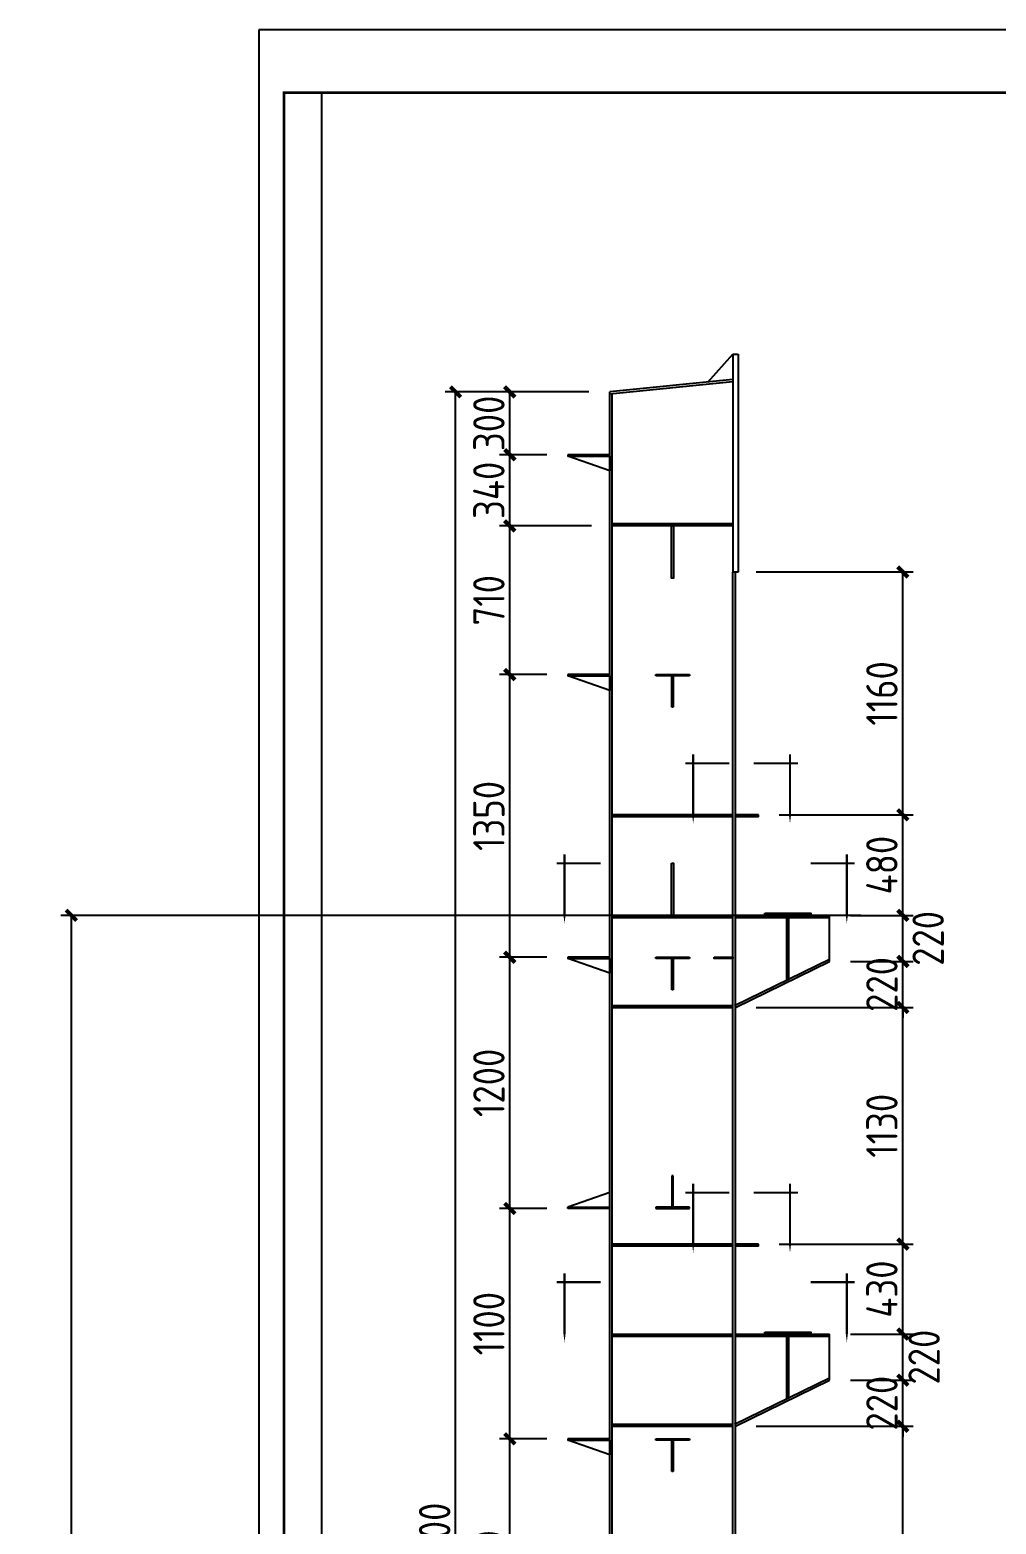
# Model space of a CAD drawing. Extents: x -41778 to 305453, y -85562 to 95360.
# Drawn here: x 39417 to 48649, y -46121 to -31848 of the extents above; entities that cross this region are included whole.
import ezdxf

# ---------------------------------------------------------------- set-up
doc = ezdxf.new("R2010")
doc.units = 0
doc.header["$LTSCALE"] = 1000
doc.header["$MEASUREMENT"] = 0
doc.layers.add('_TCH_MASK', color=7, linetype='Continuous')
doc.layers.add('PUB_TITLE', color=4, linetype='Continuous')
doc.styles.get("Standard").update_dxf_attribs({"font": 'gbenor.shx', "bigfont": 'gbcbig.shx'})
doc.dimstyles.get("Standard").update_dxf_attribs({"dimscale": 100, "dimtxt": 3.5, "dimasz": 1, "dimexe": 2.5, "dimexo": 3, "dimgap": 1.5, "dimtad": 1, "dimdec": 0, "dimzin": 0, "dimdsep": 46, "dimtxsty": 'Standard', "dimblk": 'ARCHTICK', "dimcen": 0.09, "dimadec": 0, "dimazin": 0, "dimtfac": 1, "dimtdec": 0, "dimtix": 1, "dimtmove": 2, "dimatfit": 3, "dimfxl": 1, "dimtolj": 1, "dimtzin": 0, "dimarcsym": 0})

# ---------------------------------------------------------------- blocks, each defined once
blk = doc.blocks.new('_ArchTick')
at = {"color": 0, "linetype": 'ByBlock', "const_width": 0.4}
blk.add_lwpolyline([(-0.5, -0.5), (0.5, 0.5)], dxfattribs=at)
blk = doc.blocks.new('*D35')
at = {"layer": '_TCH_MASK', "color": 0, "lineweight": -2}
for p, q in [((44358, -45306), (43903, -45306)), ((44003, -47706), (44003, -45306)), ((44358, -47706), (43903, -47706))]:
    blk.add_line(p, q, dxfattribs=at)
at = {"layer": 'Defpoints', "color": 0}
for p in [(44003, -45306), (44558, -45306), (44558, -47706)]:
    blk.add_point(p, dxfattribs=at)
at = {"layer": '_TCH_MASK', "color": 0, "lineweight": -2, "xscale": 100, "yscale": 100, "zscale": 100}
for p, rotation in [((44003, -45306), 90), ((44003, -47706), 270)]:
    blk.add_blockref('_ArchTick', p, dxfattribs=dict(at, rotation=rotation))
at = {"layer": '_TCH_MASK', "color": 0, "lineweight": 15, "insert": (43803, -46506), "char_height": 300, "attachment_point": 5, "rotation": 90}
blk.add_mtext('\\A1;1200', dxfattribs=at)
blk = doc.blocks.new('*D36')
at = {"layer": '_TCH_MASK', "color": 0, "lineweight": -2}
for p, q in [((44358, -43106), (43903, -43106)), ((44003, -45306), (44003, -43106)), ((44358, -45306), (43903, -45306))]:
    blk.add_line(p, q, dxfattribs=at)
at = {"layer": 'Defpoints', "color": 0}
for p in [(44003, -43106), (44558, -43106), (44558, -45306)]:
    blk.add_point(p, dxfattribs=at)
at = {"layer": '_TCH_MASK', "color": 0, "lineweight": -2, "xscale": 100, "yscale": 100, "zscale": 100}
for p, rotation in [((44003, -43106), 90), ((44003, -45306), 270)]:
    blk.add_blockref('_ArchTick', p, dxfattribs=dict(at, rotation=rotation))
at = {"layer": '_TCH_MASK', "color": 0, "lineweight": 15, "insert": (43803, -44206), "char_height": 300, "attachment_point": 5, "rotation": 90}
blk.add_mtext('\\A1;1100', dxfattribs=at)
blk = doc.blocks.new('*D37')
at = {"layer": '_TCH_MASK', "color": 0, "lineweight": -2}
for p, q in [((44358, -40706), (43903, -40706)), ((44003, -43106), (44003, -40706)), ((44358, -43106), (43903, -43106))]:
    blk.add_line(p, q, dxfattribs=at)
at = {"layer": 'Defpoints', "color": 0}
for p in [(44003, -40706), (44558, -40706), (44558, -43106)]:
    blk.add_point(p, dxfattribs=at)
at = {"layer": '_TCH_MASK', "color": 0, "lineweight": -2, "xscale": 100, "yscale": 100, "zscale": 100}
for p, rotation in [((44003, -40706), 90), ((44003, -43106), 270)]:
    blk.add_blockref('_ArchTick', p, dxfattribs=dict(at, rotation=rotation))
at = {"layer": '_TCH_MASK', "color": 0, "lineweight": 15, "insert": (43803, -41906), "char_height": 300, "attachment_point": 5, "rotation": 90}
blk.add_mtext('\\A1;1200', dxfattribs=at)
blk = doc.blocks.new('*D38')
at = {"layer": '_TCH_MASK', "color": 0, "lineweight": -2}
for p, q in [((44358, -38006), (43903, -38006)), ((44003, -40706), (44003, -38006)), ((44358, -40706), (43903, -40706))]:
    blk.add_line(p, q, dxfattribs=at)
at = {"layer": 'Defpoints', "color": 0}
for p in [(44003, -38006), (44558, -38006), (44558, -40706)]:
    blk.add_point(p, dxfattribs=at)
at = {"layer": '_TCH_MASK', "color": 0, "lineweight": -2, "xscale": 100, "yscale": 100, "zscale": 100}
for p, rotation in [((44003, -38006), 90), ((44003, -40706), 270)]:
    blk.add_blockref('_ArchTick', p, dxfattribs=dict(at, rotation=rotation))
at = {"layer": '_TCH_MASK', "color": 0, "lineweight": 15, "insert": (43803, -39356), "char_height": 300, "attachment_point": 5, "rotation": 90}
blk.add_mtext('\\A1;1350', dxfattribs=at)
blk = doc.blocks.new('*D39')
at = {"layer": '_TCH_MASK', "color": 0, "lineweight": -2}
for p, q in [((44782, -36586), (43903, -36586)), ((44003, -38006), (44003, -36586)), ((44358, -38006), (43903, -38006))]:
    blk.add_line(p, q, dxfattribs=at)
at = {"layer": 'Defpoints', "color": 0}
for p in [(44003, -36586), (44982, -36586), (44558, -38006)]:
    blk.add_point(p, dxfattribs=at)
at = {"layer": '_TCH_MASK', "color": 0, "lineweight": -2, "xscale": 100, "yscale": 100, "zscale": 100}
for p, rotation in [((44003, -36586), 90), ((44003, -38006), 270)]:
    blk.add_blockref('_ArchTick', p, dxfattribs=dict(at, rotation=rotation))
at = {"layer": '_TCH_MASK', "color": 0, "lineweight": 15, "insert": (43803, -37296), "char_height": 300, "attachment_point": 5, "rotation": 90}
blk.add_mtext('\\A1;710', dxfattribs=at)
blk = doc.blocks.new('*D40')
at = {"layer": '_TCH_MASK', "color": 0, "lineweight": -2}
for p, q in [((44358, -35906), (43903, -35906)), ((44003, -36586), (44003, -35906)), ((44782, -36586), (43903, -36586))]:
    blk.add_line(p, q, dxfattribs=at)
at = {"layer": 'Defpoints', "color": 0}
for p in [(44003, -35906), (44558, -35906), (44982, -36586)]:
    blk.add_point(p, dxfattribs=at)
at = {"layer": '_TCH_MASK', "color": 0, "lineweight": -2, "xscale": 100, "yscale": 100, "zscale": 100}
for p, rotation in [((44003, -35906), 90), ((44003, -36586), 270)]:
    blk.add_blockref('_ArchTick', p, dxfattribs=dict(at, rotation=rotation))
at = {"layer": '_TCH_MASK', "color": 0, "lineweight": 15, "insert": (43803, -36246), "char_height": 300, "attachment_point": 5, "rotation": 90}
blk.add_mtext('\\A1;340', dxfattribs=at)
blk = doc.blocks.new('*D41')
at = {"layer": '_TCH_MASK', "color": 0, "lineweight": -2}
for p, q in [((44758, -35306), (43903, -35306)), ((44003, -35906), (44003, -35306)), ((44358, -35906), (43903, -35906))]:
    blk.add_line(p, q, dxfattribs=at)
at = {"layer": 'Defpoints', "color": 0}
for p in [(44003, -35306), (44958, -35306), (44558, -35906)]:
    blk.add_point(p, dxfattribs=at)
at = {"layer": '_TCH_MASK', "color": 0, "lineweight": -2, "xscale": 100, "yscale": 100, "zscale": 100}
for p, rotation in [((44003, -35306), 90), ((44003, -35906), 270)]:
    blk.add_blockref('_ArchTick', p, dxfattribs=dict(at, rotation=rotation))
at = {"layer": '_TCH_MASK', "color": 0, "lineweight": 15, "insert": (43803, -35606), "char_height": 300, "attachment_point": 5, "rotation": 90}
blk.add_mtext('\\A1;300', dxfattribs=at)
blk = doc.blocks.new('*D42')
at = {"layer": '_TCH_MASK', "color": 0, "lineweight": -2}
for p, q in [((44758, -35306), (43385, -35306)), ((43485, -57306), (43485, -35306)), ((44458, -57306), (43385, -57306))]:
    blk.add_line(p, q, dxfattribs=at)
at = {"layer": 'Defpoints', "color": 0}
for p in [(43485, -35306), (44958, -35306), (44658, -57306)]:
    blk.add_point(p, dxfattribs=at)
at = {"layer": '_TCH_MASK', "color": 0, "lineweight": -2, "xscale": 100, "yscale": 100, "zscale": 100}
for p, rotation in [((43485, -35306), 90), ((43485, -57306), 270)]:
    blk.add_blockref('_ArchTick', p, dxfattribs=dict(at, rotation=rotation))
at = {"layer": '_TCH_MASK', "color": 0, "lineweight": 15, "insert": (43285, -46306), "char_height": 300, "attachment_point": 5, "rotation": 90}
blk.add_mtext('\\A1;11000', dxfattribs=at)
blk = doc.blocks.new('*D43')
at = {"layer": '_TCH_MASK', "color": 0, "lineweight": -2}
for p, q in [((46358, -45186), (47858, -45186)), ((47758, -57306), (47758, -45186)), ((46658, -57306), (47858, -57306))]:
    blk.add_line(p, q, dxfattribs=at)
at = {"layer": 'Defpoints', "color": 0}
for p in [(46158, -45186), (47758, -45186), (46458, -57306)]:
    blk.add_point(p, dxfattribs=at)
at = {"layer": '_TCH_MASK', "color": 0, "lineweight": -2, "xscale": 100, "yscale": 100, "zscale": 100}
for p, rotation in [((47758, -45186), 90), ((47758, -57306), 270)]:
    blk.add_blockref('_ArchTick', p, dxfattribs=dict(at, rotation=rotation))
at = {"layer": '_TCH_MASK', "color": 0, "lineweight": 15, "insert": (47558, -51246), "char_height": 300, "attachment_point": 5, "rotation": 90}
blk.add_mtext('\\A1;6060', dxfattribs=at)
blk = doc.blocks.new('*D44')
at = {"layer": '_TCH_MASK', "color": 0, "lineweight": -2}
for p, q in [((47758, -44746), (47758, -44646)), ((47258, -44746), (47858, -44746)), ((47758, -45186), (47758, -44746)), ((46358, -45186), (47858, -45186)), ((47758, -45186), (47758, -45286))]:
    blk.add_line(p, q, dxfattribs=at)
at = {"layer": 'Defpoints', "color": 0}
for p in [(47058, -44746), (47758, -44746), (46158, -45186)]:
    blk.add_point(p, dxfattribs=at)
at = {"layer": '_TCH_MASK', "color": 0, "lineweight": -2, "xscale": 100, "yscale": 100, "zscale": 100}
for p, rotation in [((47758, -44746), 270), ((47758, -45186), 90)]:
    blk.add_blockref('_ArchTick', p, dxfattribs=dict(at, rotation=rotation))
at = {"layer": '_TCH_MASK', "color": 0, "lineweight": 15, "insert": (47558, -44966), "char_height": 300, "attachment_point": 5, "rotation": 90}
blk.add_mtext('\\A1;220', dxfattribs=at)
blk = doc.blocks.new('*D45')
at = {"layer": '_TCH_MASK', "color": 0, "lineweight": -2}
for p, q in [((47258, -44306), (47858, -44306)), ((47758, -44746), (47758, -44306)), ((47258, -44746), (47858, -44746))]:
    blk.add_line(p, q, dxfattribs=at)
at = {"layer": 'Defpoints', "color": 0}
for p in [(47058, -44306), (47758, -44306), (47058, -44746)]:
    blk.add_point(p, dxfattribs=at)
at = {"layer": '_TCH_MASK', "color": 0, "lineweight": -2, "xscale": 100, "yscale": 100, "zscale": 100}
for p, rotation in [((47758, -44306), 90), ((47758, -44746), 270)]:
    blk.add_blockref('_ArchTick', p, dxfattribs=dict(at, rotation=rotation))
at = {"layer": '_TCH_MASK', "color": 0, "lineweight": 15, "insert": (47961, -44526), "char_height": 300, "attachment_point": 5, "rotation": 90}
blk.add_mtext('\\A1;220', dxfattribs=at)
blk = doc.blocks.new('*D46')
at = {"layer": '_TCH_MASK', "color": 0, "lineweight": -2}
for p, q in [((46578, -43446), (47858, -43446)), ((47758, -44306), (47758, -43446)), ((47258, -44306), (47858, -44306))]:
    blk.add_line(p, q, dxfattribs=at)
at = {"layer": 'Defpoints', "color": 0}
for p in [(46378, -43446), (47758, -43446), (47058, -44306)]:
    blk.add_point(p, dxfattribs=at)
at = {"layer": '_TCH_MASK', "color": 0, "lineweight": -2, "xscale": 100, "yscale": 100, "zscale": 100}
for p, rotation in [((47758, -43446), 90), ((47758, -44306), 270)]:
    blk.add_blockref('_ArchTick', p, dxfattribs=dict(at, rotation=rotation))
at = {"layer": '_TCH_MASK', "color": 0, "lineweight": 15, "insert": (47558, -43876), "char_height": 300, "attachment_point": 5, "rotation": 90}
blk.add_mtext('\\A1;430', dxfattribs=at)
blk = doc.blocks.new('*D47')
at = {"layer": '_TCH_MASK', "color": 0, "lineweight": -2}
for p, q in [((46358, -41186), (47858, -41186)), ((47758, -43446), (47758, -41186)), ((46578, -43446), (47858, -43446))]:
    blk.add_line(p, q, dxfattribs=at)
at = {"layer": 'Defpoints', "color": 0}
for p in [(46158, -41186), (47758, -41186), (46378, -43446)]:
    blk.add_point(p, dxfattribs=at)
at = {"layer": '_TCH_MASK', "color": 0, "lineweight": -2, "xscale": 100, "yscale": 100, "zscale": 100}
for p, rotation in [((47758, -41186), 90), ((47758, -43446), 270)]:
    blk.add_blockref('_ArchTick', p, dxfattribs=dict(at, rotation=rotation))
at = {"layer": '_TCH_MASK', "color": 0, "lineweight": 15, "insert": (47558, -42316), "char_height": 300, "attachment_point": 5, "rotation": 90}
blk.add_mtext('\\A1;1130', dxfattribs=at)
blk = doc.blocks.new('*D48')
at = {"layer": '_TCH_MASK', "color": 0, "lineweight": -2}
for p, q in [((47758, -40746), (47758, -40646)), ((47258, -40746), (47858, -40746)), ((47758, -41186), (47758, -40746)), ((46358, -41186), (47858, -41186)), ((47758, -41186), (47758, -41286))]:
    blk.add_line(p, q, dxfattribs=at)
at = {"layer": 'Defpoints', "color": 0}
for p in [(47058, -40746), (47758, -40746), (46158, -41186)]:
    blk.add_point(p, dxfattribs=at)
at = {"layer": '_TCH_MASK', "color": 0, "lineweight": -2, "xscale": 100, "yscale": 100, "zscale": 100}
for p, rotation in [((47758, -40746), 270), ((47758, -41186), 90)]:
    blk.add_blockref('_ArchTick', p, dxfattribs=dict(at, rotation=rotation))
at = {"layer": '_TCH_MASK', "color": 0, "lineweight": 15, "insert": (47558, -40966), "char_height": 300, "attachment_point": 5, "rotation": 90}
blk.add_mtext('\\A1;220', dxfattribs=at)
blk = doc.blocks.new('*D49')
at = {"layer": '_TCH_MASK', "color": 0, "lineweight": -2}
for p, q in [((47258, -40306), (47858, -40306)), ((47758, -40746), (47758, -40306)), ((47258, -40746), (47858, -40746))]:
    blk.add_line(p, q, dxfattribs=at)
at = {"layer": 'Defpoints', "color": 0}
for p in [(47058, -40306), (47758, -40306), (47058, -40746)]:
    blk.add_point(p, dxfattribs=at)
at = {"layer": '_TCH_MASK', "color": 0, "lineweight": -2, "xscale": 100, "yscale": 100, "zscale": 100}
for p, rotation in [((47758, -40306), 90), ((47758, -40746), 270)]:
    blk.add_blockref('_ArchTick', p, dxfattribs=dict(at, rotation=rotation))
at = {"layer": '_TCH_MASK', "color": 0, "lineweight": 15, "insert": (48000, -40526), "char_height": 300, "attachment_point": 5, "rotation": 90}
blk.add_mtext('\\A1;220', dxfattribs=at)
blk = doc.blocks.new('*D50')
at = {"layer": '_TCH_MASK', "color": 0, "lineweight": -2}
for p, q in [((46578, -39346), (47858, -39346)), ((47758, -40306), (47758, -39346)), ((47258, -40306), (47858, -40306))]:
    blk.add_line(p, q, dxfattribs=at)
at = {"layer": 'Defpoints', "color": 0}
for p in [(46378, -39346), (47758, -39346), (47058, -40306)]:
    blk.add_point(p, dxfattribs=at)
at = {"layer": '_TCH_MASK', "color": 0, "lineweight": -2, "xscale": 100, "yscale": 100, "zscale": 100}
for p, rotation in [((47758, -39346), 90), ((47758, -40306), 270)]:
    blk.add_blockref('_ArchTick', p, dxfattribs=dict(at, rotation=rotation))
at = {"layer": '_TCH_MASK', "color": 0, "lineweight": 15, "insert": (47558, -39826), "char_height": 300, "attachment_point": 5, "rotation": 90}
blk.add_mtext('\\A1;480', dxfattribs=at)
blk = doc.blocks.new('*D51')
at = {"layer": '_TCH_MASK', "color": 0, "lineweight": -2}
for p, q in [((46358, -37026), (47858, -37026)), ((47758, -39346), (47758, -37026)), ((46578, -39346), (47858, -39346))]:
    blk.add_line(p, q, dxfattribs=at)
at = {"layer": 'Defpoints', "color": 0}
for p in [(46158, -37026), (47758, -37026), (46378, -39346)]:
    blk.add_point(p, dxfattribs=at)
at = {"layer": '_TCH_MASK', "color": 0, "lineweight": -2, "xscale": 100, "yscale": 100, "zscale": 100}
for p, rotation in [((47758, -37026), 90), ((47758, -39346), 270)]:
    blk.add_blockref('_ArchTick', p, dxfattribs=dict(at, rotation=rotation))
at = {"layer": '_TCH_MASK', "color": 0, "lineweight": 15, "insert": (47558, -38186), "char_height": 300, "attachment_point": 5, "rotation": 90}
blk.add_mtext('\\A1;1160', dxfattribs=at)
blk = doc.blocks.new('新块')
at = {"layer": 'PUB_TITLE'}
blk.add_lwpolyline([(-47560, 0), (0, 0), (0, 33640), (-47560, 33640)], close=True, dxfattribs=at)
at = {"layer": 'PUB_TITLE', "const_width": 40}
blk.add_lwpolyline([(-46560, 400), (-400, 400), (-400, 33240), (-46560, 33240)], close=True, dxfattribs=at)
at = {"layer": 'PUB_TITLE', "const_width": 32}
blk.add_lwpolyline([(-400, 1000), (-46560, 1000)], dxfattribs=at)
for tag, p in [('审定人', (-8147, 838)), ('校对', (-6621, 837)), ('阶段', (-810, 832)), ('审核人', (-8147, 641)), ('设计负责人', (-6745, 649)), ('工程名称', (-5026, 781)), ('图名', (-3347, 649)), ('日期', (-905, 632)), ('项目负责人', (-8228, 444)), ('设计人', (-6659, 447)), ('项目名称', (-5026, 479)), ('图号', (-1657, 502)), ('比例', (-810, 446))]:
    blk.add_attdef(tag, p, '', height=120)
blk = doc.blocks.new('*D700')
at = {"layer": '_TCH_MASK', "color": 0, "lineweight": -2}
for p, q in [((47358, -40306), (39714, -40306)), ((39814, -57306), (39814, -40306)), ((47321, -57306), (39714, -57306))]:
    blk.add_line(p, q, dxfattribs=at)
at = {"layer": 'Defpoints', "color": 0}
for p in [(39814, -40306), (47558, -40306), (47521, -57306)]:
    blk.add_point(p, dxfattribs=at)
at = {"layer": '_TCH_MASK', "color": 0, "lineweight": -2, "xscale": 100, "yscale": 100, "zscale": 100}
for p, rotation in [((39814, -40306), 90), ((39814, -57306), 270)]:
    blk.add_blockref('_ArchTick', p, dxfattribs=dict(at, rotation=rotation))
at = {"layer": '_TCH_MASK', "color": 0, "lineweight": 15, "insert": (39614, -48806), "char_height": 300, "attachment_point": 5, "rotation": 90}
blk.add_mtext('\\A1;8500', dxfattribs=at)

msp = doc.modelspace()

# ---------------------------------------------------------------- linework, layer by layer
for p, q in [((45894.4, -35212.6), (46134.4, -34946.2)), ((46134.4, -34946.2), (46134.4, -37026.2)), ((46134.4, -34946.2), (46184.4, -34946.2)), ((46184.4, -34946.2), (46184.4, -37026.2)), ((46134.4, -35188.6), (44958.4, -35306.2)), ((46134.4, -35208.7), (44958.4, -35326.3)), ((44958.4, -57262.2), (44958.4, -35306.2)), ((44982.4, -57262.2), (44982.4, -35323.9)), ((44958.4, -35906.2), (44558.4, -35906.2)), ((44558.4, -35906.2), (44558.4, -35918.2)), ((44558.4, -35918.2), (44958.4, -35918.2)), ((44958.4, -36058.2), (44558.4, -35918.2)), ((44958.4, -35918.2), (44958.4, -36058.2)), ((46134.4, -36566.2), (44982.4, -36566.2)), ((46134.4, -36586.2), (44982.4, -36586.2)), ((46134.4, -57262.2), (46134.4, -37026.2)), ((46184.4, -37026.2), (46134.4, -37026.2)), ((46158.4, -57262.2), (46158.4, -37026.2)), ((44958.4, -38006.2), (44558.4, -38006.2)), ((44558.4, -38006.2), (44558.4, -38018.2)), ((44558.4, -38018.2), (44958.4, -38018.2)), ((44958.4, -38158.2), (44558.4, -38018.2)), ((44958.4, -38018.2), (44958.4, -38158.2)), ((45398.4, -38006.2), (45718.4, -38006.2)), ((45398.4, -38018.2), (45398.4, -38006.2)), ((45718.4, -38018.2), (45398.4, -38018.2)), ((45552.4, -38318.2), (45552.4, -38018.2)), ((45564.4, -38018.2), (45564.4, -38318.2)), ((45718.4, -38006.2), (45718.4, -38018.2)), ((45564.4, -38318.2), (45552.4, -38318.2)), ((46134.4, -39346.2), (44982.4, -39346.2)), ((46134.4, -39366.2), (44982.4, -39366.2)), ((46378.4, -39346.2), (46158.4, -39346.2)), ((46378.4, -39366.2), (46158.4, -39366.2)), ((46378.4, -39366.2), (46378.4, -39346.2)), ((44982.4, -40306.2), (46134.4, -40306.2)), ((44982.4, -40326.2), (46134.4, -40326.2)), ((46158.4, -40306.2), (47058.4, -40306.2)), ((46158.4, -40326.2), (47058.4, -40326.2)), ((46648.4, -40924.4), (46648.4, -40326.2)), ((46668.4, -40914.6), (46668.4, -40326.2)), ((47058.4, -40746.2), (47058.4, -40306.2)), ((44958.4, -40706.2), (44558.4, -40706.2)), ((44558.4, -40706.2), (44558.4, -40718.2)), ((44558.4, -40718.2), (44958.4, -40718.2)), ((44958.4, -40858.2), (44558.4, -40718.2)), ((44958.4, -40718.2), (44958.4, -40858.2)), ((45398.4, -40706.2), (45718.4, -40706.2)), ((45398.4, -40718.2), (45398.4, -40706.2)), ((45718.4, -40718.2), (45398.4, -40718.2)), ((45552.4, -41018.2), (45552.4, -40718.2)), ((45564.4, -40718.2), (45564.4, -41018.2)), ((45718.4, -40706.2), (45718.4, -40718.2)), ((46150.3, -41167.8), (47058.4, -40723.9)), ((46158.4, -41186.2), (47058.4, -40746.2)), ((45564.4, -41018.2), (45552.4, -41018.2)), ((44982.4, -41166.2), (46134.4, -41166.2)), ((44982.4, -41186.2), (46134.4, -41186.2)), ((45564.4, -42794.2), (45552.4, -42794.2)), ((45552.4, -42794.2), (45552.4, -43094.2)), ((45564.4, -43094.2), (45564.4, -42794.2)), ((44958.4, -42954.2), (44558.4, -43094.2)), ((44958.4, -43094.2), (44958.4, -42954.2)), ((44558.4, -43106.2), (44558.4, -43094.2)), ((44558.4, -43094.2), (44958.4, -43094.2)), ((45718.4, -43094.2), (45398.4, -43094.2)), ((45398.4, -43094.2), (45398.4, -43106.2)), ((45718.4, -43106.2), (45718.4, -43094.2)), ((44958.4, -43106.2), (44558.4, -43106.2)), ((45398.4, -43106.2), (45718.4, -43106.2)), ((46134.4, -43446.2), (44982.4, -43446.2)), ((46134.4, -43466.2), (44982.4, -43466.2)), ((46378.4, -43446.2), (46158.4, -43446.2)), ((46378.4, -43466.2), (46158.4, -43466.2)), ((46378.4, -43466.2), (46378.4, -43446.2)), ((44982.4, -44306.2), (46134.4, -44306.2)), ((44982.4, -44326.2), (46134.4, -44326.2)), ((46158.4, -44306.2), (47058.4, -44306.2)), ((46158.4, -44326.2), (47058.4, -44326.2)), ((46648.4, -44924.4), (46648.4, -44326.2)), ((46668.4, -44914.6), (46668.4, -44326.2)), ((47058.4, -44746.2), (47058.4, -44306.2)), ((46150.3, -45167.8), (47058.4, -44723.9)), ((46158.4, -45186.2), (47058.4, -44746.2)), ((44982.4, -45166.2), (46134.4, -45166.2)), ((44982.4, -45186.2), (46134.4, -45186.2)), ((44958.4, -45306.2), (44558.4, -45306.2)), ((44558.4, -45306.2), (44558.4, -45318.2)), ((44558.4, -45318.2), (44958.4, -45318.2)), ((44958.4, -45458.2), (44558.4, -45318.2)), ((44958.4, -45318.2), (44958.4, -45458.2)), ((45398.4, -45306.2), (45718.4, -45306.2)), ((45398.4, -45318.2), (45398.4, -45306.2)), ((45718.4, -45318.2), (45398.4, -45318.2)), ((45552.4, -45618.2), (45552.4, -45318.2)), ((45564.4, -45318.2), (45564.4, -45618.2)), ((45718.4, -45306.2), (45718.4, -45318.2)), ((45564.4, -45618.2), (45552.4, -45618.2))]:
    msp.add_line(p, q)
for points in [[(45548.4, -36586.2), (45568.4, -36586.2), (45568.4, -37086.2), (45548.4, -37086.2)], [(45548.4, -39806.2), (45568.4, -39806.2), (45568.4, -40306.2), (45548.4, -40306.2)], [(46438.4, -40286.2), (46878.4, -40286.2), (46878.4, -40306.2), (46438.4, -40306.2)], [(45954.4, -40706.2), (46134.4, -40706.2), (46134.4, -40718.2), (45954.4, -40718.2)], [(46438.4, -44286.2), (46878.4, -44286.2), (46878.4, -44306.2), (46438.4, -44306.2)]]:
    msp.add_lwpolyline(points, close=True)
for points in [[(45754.9, -38768.9, 20, 20, 0), (45754.9, -39224, 50, 0, 0), (45754.9, -39429.1, 0, 0, 0)], [(46680, -38768.9, 20, 20, 0), (46680, -39224, 50, 0, 0), (46680, -39429.1, 0, 0, 0)], [(44525.6, -39724.2, 20, 20, 0), (44525.6, -40179.3, 50, 0, 0), (44525.6, -40384.5, 0, 0, 0)], [(47222.8, -39724.2, 20, 20, 0), (47222.8, -40179.3, 50, 0, 0), (47222.8, -40384.5, 0, 0, 0)], [(45754.9, -42868.9, 20, 20, 0), (45754.9, -43324, 50, 0, 0), (45754.9, -43529.1, 0, 0, 0)], [(46680, -42868.9, 20, 20, 0), (46680, -43324, 50, 0, 0), (46680, -43529.1, 0, 0, 0)], [(44525.6, -43724.2, 20, 20, 0), (44525.6, -44179.3, 50, 0, 0), (44525.6, -44384.5, 0, 0, 0)], [(47222.8, -43724.2, 20, 20, 0), (47222.8, -44179.3, 50, 0, 0), (47222.8, -44384.5, 0, 0, 0)]]:
    msp.add_lwpolyline(points, format="xyseb")
at = {"const_width": 20}
for points in [[(45678.7, -38854.9), (46101.8, -38854.9)], [(46756.1, -38854.9), (46333, -38854.9)], [(44449.5, -39810.2), (44872.5, -39810.2)], [(47298.9, -39810.2), (46875.9, -39810.2)], [(45678.7, -42954.9), (46101.8, -42954.9)], [(46756.1, -42954.9), (46333, -42954.9)], [(44449.5, -43810.2), (44872.5, -43810.2)], [(47298.9, -43810.2), (46875.9, -43810.2)]]:
    msp.add_lwpolyline(points, dxfattribs=at)

# ---------------------------------------------------------------- block references
at = {"layer": '_TCH_MASK', "color": 0, "lineweight": 15, "xscale": 0.5991881125373766, "yscale": 0.5991881125373766, "zscale": 0.5991881126365302, "rotation": 270}
msp.add_blockref('新块', (41605.9, -60345), dxfattribs=at)

# ---------------------------------------------------------------- dimensions: what is measured, and where the dimension line sits
at = {"layer": '_TCH_MASK', "lineweight": 15}
for base, p1, p2, picture, middle in [((43484.7, -35306.2), (44658.4, -57306.2), (44958.4, -35306.2), '*D42', (43284.7, -46306.2)), ((44003.4, -35306.2), (44558.4, -35906.2), (44958.4, -35306.2), '*D41', (43803.4, -35606.2)), ((44003.4, -35906.2), (44982.4, -36586.2), (44558.4, -35906.2), '*D40', (43803.4, -36246.2)), ((44003.4, -36586.2), (44558.4, -38006.2), (44982.4, -36586.2), '*D39', (43803.4, -37296.2)), ((47758.3, -37026.2), (46378.4, -39346.2), (46158.4, -37026.2), '*D51', (47558.3, -38186.2)), ((44003.4, -38006.2), (44558.4, -40706.2), (44558.4, -38006.2), '*D38', (43803.4, -39356.2)), ((47758.3, -39346.2), (47058.4, -40306.2), (46378.4, -39346.2), '*D50', (47558.3, -39826.2)), ((39814.3, -40306.2), (47521.3, -57306.2), (47558.4, -40306.2), '*D700', (39614.3, -48806.2)), ((44003.4, -40706.2), (44558.4, -43106.2), (44558.4, -40706.2), '*D37', (43803.4, -41906.2)), ((47758.3, -40746.2), (46158.4, -41186.2), (47058.4, -40746.2), '*D48', (47558.3, -40966.2)), ((47758.3, -41186.2), (46378.4, -43446.2), (46158.4, -41186.2), '*D47', (47558.3, -42316.2)), ((44003.4, -43106.2), (44558.4, -45306.2), (44558.4, -43106.2), '*D36', (43803.4, -44206.2)), ((47758.3, -43446.2), (47058.4, -44306.2), (46378.4, -43446.2), '*D46', (47558.3, -43876.2)), ((47758.3, -44746.2), (46158.4, -45186.2), (47058.4, -44746.2), '*D44', (47558.3, -44966.2)), ((44003.4, -45306.2), (44558.4, -47706.2), (44558.4, -45306.2), '*D35', (43803.4, -46506.2)), ((47758.3, -45186.2), (46458.4, -57306.2), (46158.4, -45186.2), '*D43', (47558.3, -51246.2))]:
    dim = msp.add_linear_dim(base=base, p1=p1, p2=p2, angle=90, dimstyle='Standard', override={"dimtxt": 3, "dimexe": 1, "dimexo": 2, "dimgap": 0.5, "dimlfac": 0.5}, dxfattribs=at)
    dim.commit()
    dim.dimension.update_dxf_attribs({"geometry": picture, "text_midpoint": middle})
for base, p1, p2, picture, middle in [((47758.3, -40306.2), (47058.4, -40746.2), (47058.4, -40306.2), '*D49', (47999.6, -40526.2)), ((47758.3, -44306.2), (47058.4, -44746.2), (47058.4, -44306.2), '*D45', (47961, -44526.2))]:
    dim = msp.add_linear_dim(base=base, p1=p1, p2=p2, angle=90, dimstyle='Standard', override={"dimtxt": 3, "dimexe": 1, "dimexo": 2, "dimgap": 0.5, "dimlfac": 0.5}, dxfattribs=at)
    dim.commit()
    dim.dimension.update_dxf_attribs({"geometry": picture, "text_midpoint": middle, "dimtype": 160})

doc.saveas('drawing.dxf')
